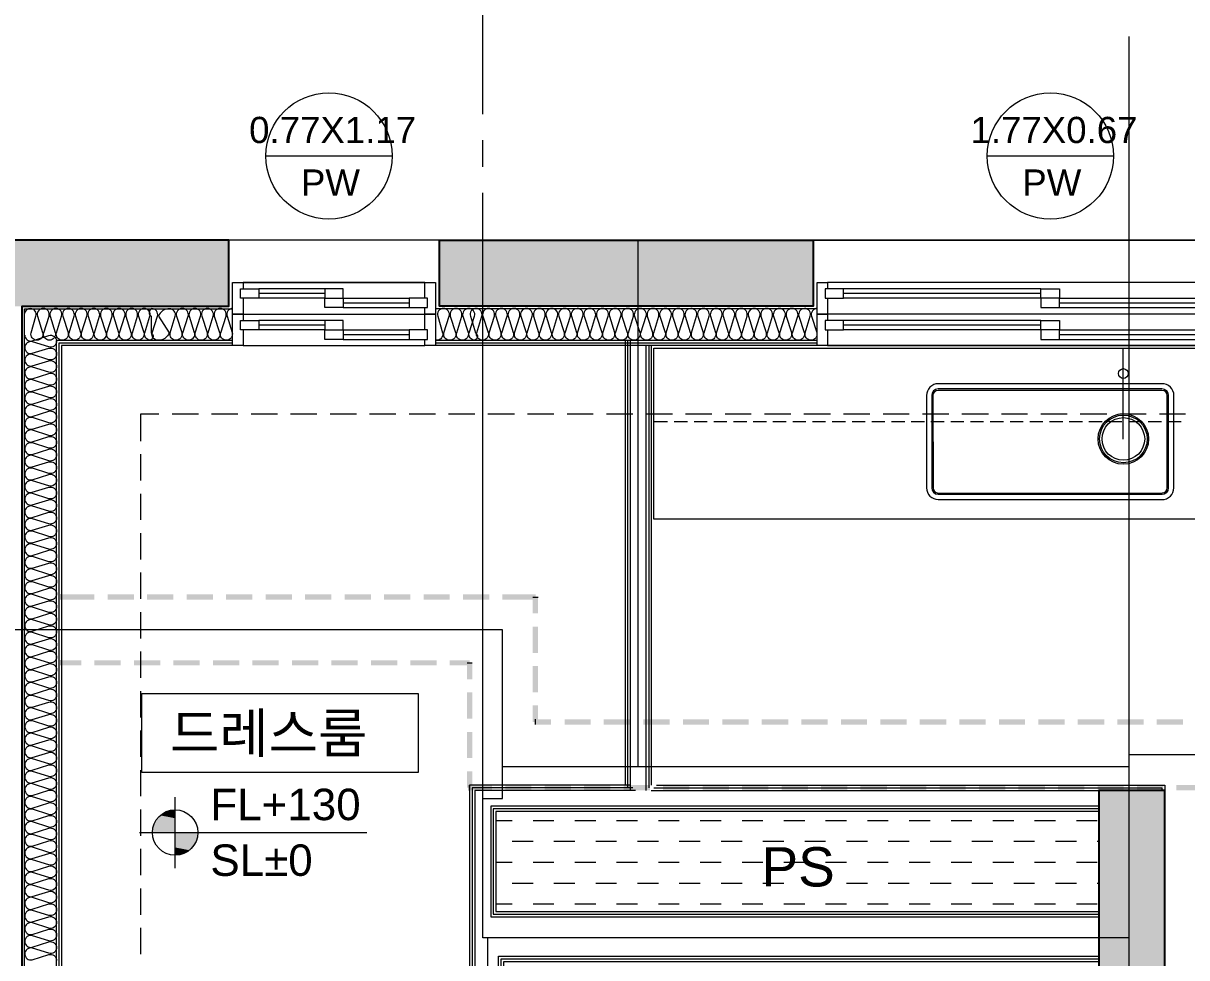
# Model space of a CAD drawing. Header units: millimetres. Extents: x 906 to 41302, y 848 to 28850.
# Drawn here: x 11569 to 15988, y 15686 to 19236 of the extents above; entities that cross this region are included whole.
import ezdxf

# ---------------------------------------------------------------- set-up
doc = ezdxf.new("R2010")
doc.units = ezdxf.units.MM
for name, color, linetype in [('PDF_A-ANNO-PONT', 7, 'Continuous'), ('PDF_A-FLOR-GRID', 7, 'Continuous'), ('PDF_A-FLOR-ROOM-IDEN', 7, 'Continuous'), ('PDF_A-ST-AXIS-CEN', 7, 'Continuous'), ('PDF_A-WIN-IDEN', 7, 'Continuous'), ('PDF_X-단위세대$및$주동평면도$A-FIN-INSL', 7, 'Continuous'), ('PDF_X-단위세대$및$주동평면도$A-FIN-INSL-HID', 7, 'Continuous'), ('PDF_X-단위세대$및$주동평면도$A-FLOR-FLIN-TYP', 7, 'Continuous'), ('PDF_X-단위세대$및$주동평면도$A-FLOR-FURN-FIX', 7, 'Continuous'), ('PDF_X-단위세대$및$주동평면도$A-ST-AXIS-CEN', 7, 'Continuous'), ('PDF_X-단위세대$및$주동평면도$A-ST-AXIS-CEN-SUB', 7, 'Continuous'), ('PDF_X-단위세대$및$주동평면도$A-ST-CONC', 7, 'Continuous'), ('PDF_X-단위세대$및$주동평면도$A-WALL-DRY', 7, 'Continuous'), ('PDF_X-단위세대$및$주동평면도$A-WIN', 7, 'Continuous'), ('PDF_문자', 7, 'Continuous')]:
    doc.layers.add(name, color=color, linetype=linetype)
doc.layers.add('PDF_X-단위세대$및$주동평면도$A-FIN-INSL-HAT', color=7, linetype='Continuous', true_color=0x666666)
doc.layers.add('PDF_X-단위세대$및$주동평면도$S-ST-CONC-PAT1', color=7, linetype='Continuous', true_color=0xb7b7b7)
doc.styles.add('PDF Arial', font='arial.ttf')

msp = doc.modelspace()

# ---------------------------------------------------------------- linework, layer by layer
at = {"layer": 'PDF_A-ANNO-PONT', "lineweight": 13}
for points in [[(12145.4, 16295.2), (12145.4, 16026.4)], [(12874.6, 16160.8), (12011, 16160.8)]]:
    msp.add_lwpolyline(points, dxfattribs=at)
msp.add_circle((12146, 16161.3), 86.3, dxfattribs=at)
at = {"layer": 'PDF_A-ANNO-PONT', "transparency": 33554559}
for points in [[(12090.4, 16226.4), (12145.4, 16215.8), (12078.8, 16215.8)], [(12102, 16234.8), (12145.4, 16226.4), (12090.4, 16226.4)], [(12145.4, 16226.4), (12090.4, 16226.4), (12145.4, 16215.8)], [(12115.8, 16241.2), (12145.4, 16234.8), (12102, 16234.8)], [(12145.4, 16234.8), (12102, 16234.8), (12145.4, 16226.4)], [(12130.6, 16245.4), (12145.4, 16241.2), (12115.8, 16241.2)], [(12145.4, 16241.2), (12115.8, 16241.2), (12145.4, 16234.8)], [(12145.4, 16246.5), (12145.4, 16245.4), (12130.6, 16245.4)], [(12145.4, 16245.4), (12130.6, 16245.4), (12145.4, 16241.2)], [(12060.8, 16175.6), (12145.4, 16160.8), (12058.7, 16160.8)], [(12063.9, 16190.4), (12145.4, 16175.6), (12060.8, 16175.6)], [(12145.4, 16175.6), (12060.8, 16175.6), (12145.4, 16160.8)], [(12070.3, 16204.2), (12145.4, 16190.4), (12063.9, 16190.4)], [(12145.4, 16190.4), (12063.9, 16190.4), (12145.4, 16175.6)], [(12078.8, 16215.8), (12145.4, 16204.2), (12070.3, 16204.2)], [(12145.4, 16204.2), (12070.3, 16204.2), (12145.4, 16190.4)], [(12145.4, 16215.8), (12078.8, 16215.8), (12145.4, 16204.2)], [(12232.2, 16160.8), (12145.4, 16160.8), (12230.1, 16145.9)], [(12145.4, 16160.8), (12230.1, 16145.9), (12145.4, 16145.9)], [(12230.1, 16145.9), (12145.4, 16145.9), (12226.9, 16131.1)], [(12145.4, 16145.9), (12226.9, 16131.1), (12145.4, 16131.1)], [(12226.9, 16131.1), (12145.4, 16131.1), (12220.6, 16117.4)], [(12145.4, 16131.1), (12220.6, 16117.4), (12145.4, 16117.4)], [(12220.6, 16117.4), (12145.4, 16117.4), (12212.1, 16104.7)], [(12145.4, 16117.4), (12212.1, 16104.7), (12145.4, 16104.7)], [(12212.1, 16104.7), (12145.4, 16104.7), (12200.5, 16094.1)], [(12145.4, 16104.7), (12200.5, 16094.1), (12145.4, 16094.1)], [(12200.5, 16094.1), (12145.4, 16094.1), (12188.8, 16085.6)], [(12145.4, 16094.1), (12188.8, 16085.6), (12145.4, 16085.6)], [(12188.8, 16085.6), (12145.4, 16085.6), (12175.1, 16079.3)], [(12145.4, 16085.6), (12175.1, 16079.3), (12145.4, 16079.3)], [(12145.4, 16079.3), (12145.4, 16075), (12160.3, 16075)], [(12145.4, 16079.3), (12175.1, 16079.3), (12160.3, 16075)], [(12145.4, 16075), (12160.3, 16075), (12145.4, 16074)]]:
    msp.add_solid(points, dxfattribs=at)
at = {"layer": 'PDF_A-FLOR-GRID', "lineweight": 5}
for points in [[(13364.6, 16207.3), (13426, 16207.3)], [(13505.4, 16207.3), (13584.8, 16207.3)], [(13664.2, 16207.3), (13743.5, 16207.3)], [(13822.9, 16207.3), (13902.3, 16207.3)], [(13981.7, 16207.3), (14061, 16207.3)], [(14140.4, 16207.3), (14219.8, 16207.3)], [(14299.2, 16207.3), (14378.5, 16207.3)], [(14457.9, 16207.3), (14537.3, 16207.3)], [(14616.7, 16207.3), (14696, 16207.3)], [(14775.4, 16207.3), (14854.8, 16207.3)], [(14934.2, 16207.3), (15013.5, 16207.3)], [(15092.9, 16207.3), (15172.3, 16207.3)], [(15251.7, 16207.3), (15331, 16207.3)], [(15410.4, 16207.3), (15489.8, 16207.3)], [(15569.2, 16207.3), (15648.5, 16207.3)], [(13426, 16128), (13505.4, 16128)], [(13584.8, 16128), (13664.2, 16128)], [(13743.5, 16128), (13822.9, 16128)], [(13902.3, 16128), (13981.7, 16128)], [(14061, 16128), (14140.4, 16128)], [(14219.8, 16128), (14299.2, 16128)], [(14378.5, 16128), (14457.9, 16128)], [(14537.3, 16128), (14616.7, 16128)], [(14696, 16128), (14775.4, 16128)], [(14854.8, 16128), (14934.2, 16128)], [(15013.5, 16128), (15092.9, 16128)], [(15172.3, 16128), (15251.7, 16128)], [(15331, 16128), (15410.4, 16128)], [(15489.8, 16128), (15569.2, 16128)], [(15648.5, 16128), (15654.9, 16128)], [(13364.6, 16048.6), (13426, 16048.6)], [(13505.4, 16048.6), (13584.8, 16048.6)], [(13664.2, 16048.6), (13743.5, 16048.6)], [(13822.9, 16048.6), (13902.3, 16048.6)], [(13981.7, 16048.6), (14061, 16048.6)], [(14140.4, 16048.6), (14219.8, 16048.6)], [(14299.2, 16048.6), (14378.5, 16048.6)], [(14457.9, 16048.6), (14537.3, 16048.6)], [(14616.7, 16048.6), (14696, 16048.6)], [(14775.4, 16048.6), (14854.8, 16048.6)], [(14934.2, 16048.6), (15013.5, 16048.6)], [(15092.9, 16048.6), (15172.3, 16048.6)], [(15251.7, 16048.6), (15331, 16048.6)], [(15410.4, 16048.6), (15489.8, 16048.6)], [(15569.2, 16048.6), (15648.5, 16048.6)], [(13426, 15969.2), (13505.4, 15969.2)], [(13584.8, 15969.2), (13664.2, 15969.2)], [(13743.5, 15969.2), (13822.9, 15969.2)], [(13902.3, 15969.2), (13981.7, 15969.2)], [(14061, 15969.2), (14140.4, 15969.2)], [(14219.8, 15969.2), (14299.2, 15969.2)], [(14378.5, 15969.2), (14457.9, 15969.2)], [(14537.3, 15969.2), (14616.7, 15969.2)], [(14696, 15969.2), (14775.4, 15969.2)], [(14854.8, 15969.2), (14934.2, 15969.2)], [(15013.5, 15969.2), (15092.9, 15969.2)], [(15172.3, 15969.2), (15251.7, 15969.2)], [(15331, 15969.2), (15410.4, 15969.2)], [(15489.8, 15969.2), (15569.2, 15969.2)], [(15648.5, 15969.2), (15654.9, 15969.2)], [(13364.6, 15889.8), (13426, 15889.8)], [(13505.4, 15889.8), (13584.8, 15889.8)], [(13664.2, 15889.8), (13743.5, 15889.8)], [(13822.9, 15889.8), (13902.3, 15889.8)], [(13981.7, 15889.8), (14061, 15889.8)], [(14140.4, 15889.8), (14219.8, 15889.8)], [(14299.2, 15889.8), (14378.5, 15889.8)], [(14457.9, 15889.8), (14537.3, 15889.8)], [(14616.7, 15889.8), (14696, 15889.8)], [(14775.4, 15889.8), (14854.8, 15889.8)], [(14934.2, 15889.8), (15013.5, 15889.8)], [(15092.9, 15889.8), (15172.3, 15889.8)], [(15251.7, 15889.8), (15331, 15889.8)], [(15410.4, 15889.8), (15489.8, 15889.8)], [(15569.2, 15889.8), (15648.5, 15889.8)]]:
    msp.add_lwpolyline(points, dxfattribs=at)
at = {"layer": 'PDF_A-FLOR-ROOM-IDEN', "lineweight": 13}
msp.add_lwpolyline([(12019.5, 16389.4), (12019.5, 16689.9), (13069.4, 16689.9), (13069.4, 16389.4)], close=True, dxfattribs=at)
at = {"layer": 'PDF_A-ST-AXIS-CEN', "lineweight": 5}
for points in [[(13314.9, 18891.3), (13314.9, 21891.6)], [(15769.2, 16951.3), (15769.2, 19186.5)], [(13314.9, 18691.2), (13314.9, 18791.8)], [(13314.9, 15761.8), (13314.9, 18591.8)]]:
    msp.add_lwpolyline(points, dxfattribs=at)
at = {"layer": 'PDF_A-WIN-IDEN', "lineweight": 13}
for points in [[(12969.9, 18731.5), (12489.4, 18731.5)], [(15709.9, 18731.5), (15229.4, 18731.5)]]:
    msp.add_lwpolyline(points, dxfattribs=at)
for centre in [(12730.2, 18732), (15470.2, 18732)]:
    msp.add_circle(centre, 239.7, dxfattribs=at)
at = {"layer": 'PDF_X-단위세대$및$주동평면도$A-FIN-INSL', "lineweight": 5}
for points in [[(12839.7, 9707), (11573.9, 9707), (11573.9, 18151.5), (12364.5, 18151.5)], [(14584.9, 18151.5), (13135, 18151.5)], [(12364.5, 18030.8), (11694.6, 18030.8), (11694.6, 9826.6), (12839.7, 9826.6)], [(14584.9, 18030.8), (13135, 18030.8)]]:
    msp.add_lwpolyline(points, dxfattribs=at)
at = {"layer": 'PDF_X-단위세대$및$주동평면도$A-FIN-INSL-HAT', "lineweight": 9}
for points in [[(12365, 18152.5, 0.501614), (12343.3, 18122.9), (12362.5, 18061.1, -0.501614), (12340.7, 18031.9, -0.501614), (12319, 18060.5), (12339.2, 18123.3, 0.501614), (12317.4, 18152.5, 0.501614), (12294.7, 18122.9), (12314.9, 18061.1, -0.501614), (12293.1, 18031.9, -0.501614), (12271.4, 18060.5), (12290.5, 18123.3, 0.501614), (12268.7, 18152.5, 0.501614), (12247, 18122.9), (12267.3, 18061.1, -0.501614), (12245.5, 18031.9, -0.501614), (12222.7, 18060.5), (12242.9, 18123.3, 0.501614), (12221.1, 18152.5, 0.501614), (12199.4, 18122.9), (12218.6, 18061.1, -0.501614), (12196.8, 18031.9, -0.501614), (12175.1, 18060.5), (12195.3, 18123.3, 0.501614), (12173.5, 18152.5, 0.501614), (12150.7, 18122.9), (12171, 18061.1, -0.501614), (12149.1, 18031.9, -0.501614), (12127.4, 18060.5), (12146.6, 18123.3, 0.501614), (12124.8, 18151.4, 0.356092), (12083, 18122.9), (12122.7, 18060.6, -0.356092), (12081.4, 18031.9, -0.501614), (12058.7, 18060.5), (12078.9, 18123.3, 0.501614), (12056.9, 18152.3, 0.62513), (12055.5, 18122.9), (12054.4, 18060.6, -0.62513), (12052.8, 18031.9, -0.501614), (12031.1, 18060.5), (12050.3, 18123.3, 0.501614), (12028.5, 18152.5, 0.501614), (12006.8, 18122.9), (12027, 18061.1, -0.501614), (12005.2, 18031.9, -0.501614), (11983.5, 18060.5), (12002.7, 18123.3, 0.501614), (11980.9, 18152.5, 0.501614), (11959.2, 18122.9), (11978.3, 18061.1, -0.501614), (11956.5, 18031.9, -0.501614), (11934.8, 18060.5), (11955.1, 18123.3, 0.501614), (11933.2, 18152.5, 0.501614), (11911.5, 18122.9), (11930.7, 18061.1, -0.501614), (11908.9, 18031.9, -0.501614), (11887.2, 18060.5), (11906.4, 18123.3, 0.501614), (11884.6, 18152.5, 0.501614), (11862.9, 18122.9), (11883.1, 18061.1, -0.501614), (11861.3, 18031.9, -0.501614), (11839.6, 18060.5), (11858.7, 18123.3, 0.501614), (11836.9, 18152.5, 0.501614), (11815.2, 18122.9), (11834.4, 18061.1, -0.501614), (11812.6, 18031.9, -0.501614), (11790.9, 18060.5), (11811.1, 18123.3, 0.501614), (11789.3, 18152.5, 0.501614), (11767.6, 18122.9), (11786.8, 18061.1, -0.501614), (11765, 18031.9, -0.501614), (11743.3, 18060.5), (11762.4, 18123.3, 0.501614), (11740.6, 18152.5, 0.501614), (11718.9, 18122.9), (11739.2, 18061.1, -0.501614), (11717.3, 18031.9, -0.501614), (11695.6, 18060.5), (11714.8, 18123.3, 0.501614), (11693, 18152.5, 0.501614), (11671.3, 18122.9), (11690.5, 18061.1, -0.501614), (11668.7, 18031.9, -0.501614), (11647, 18060.5), (11667.2, 18123.3, 0.501614), (11645.4, 18152.5, 0.501614), (11622.6, 18122.9), (11642.8, 18061.1, -0.501614), (11621, 18031.9, -0.501614), (11599.3, 18060.5), (11617.3, 18122.9, 0.501614), (11596.7, 18152.5, 0.370328), (11574.2, 18133.2)], [(14585.4, 18152.5, 0.501614), (14562.7, 18122.9), (14582.9, 18061.1, -0.501614), (14561.1, 18031.9, -0.501614), (14539.4, 18060.5), (14558.6, 18123.3, 0.501614), (14536.7, 18152.5, 0.501614), (14515.1, 18122.9), (14535.3, 18061.1, -0.501614), (14513.5, 18031.9, -0.501614), (14490.7, 18060.5), (14510.9, 18123.3, 0.501614), (14489.1, 18152.5, 0.501614), (14467.4, 18122.9), (14486.6, 18061.1, -0.501614), (14464.8, 18031.9, -0.501614), (14443.1, 18060.5), (14463.3, 18123.3, 0.501614), (14441.5, 18152.5, 0.501614), (14418.7, 18122.9), (14439, 18061.1, -0.501614), (14417.2, 18031.9, -0.501614), (14395.5, 18060.5), (14414.6, 18123.3, 0.501614), (14392.8, 18152.5, 0.501614), (14371.1, 18122.9), (14390.3, 18061.1, -0.501614), (14368.5, 18031.9, -0.501614), (14346.8, 18060.5), (14367, 18123.3, 0.501614), (14345.2, 18152.5, 0.501614), (14323.5, 18122.9), (14342.7, 18061.1, -0.501614), (14320.8, 18031.9, -0.501614), (14299.2, 18060.5), (14318.3, 18123.3, 0.501614), (14296.5, 18152.5, 0.501614), (14274.8, 18122.9), (14295, 18061.1, -0.501614), (14273.2, 18031.9, -0.501614), (14251.5, 18060.5), (14270.7, 18123.3, 0.501614), (14248.9, 18152.5, 0.501614), (14227.2, 18122.9), (14246.3, 18061.1, -0.501614), (14224.5, 18031.9, -0.501614), (14202.8, 18060.5), (14223.1, 18123.3, 0.501614), (14201.3, 18152.5, 0.501614), (14179.6, 18122.9), (14198.7, 18061.1, -0.501614), (14176.9, 18031.9, -0.501614), (14155.2, 18060.5), (14174.4, 18123.3, 0.501614), (14152.6, 18152.5, 0.501614), (14130.9, 18122.9), (14151.1, 18061.1, -0.501614), (14129.3, 18031.9, -0.501614), (14107.6, 18060.5), (14126.8, 18123.3, 0.501614), (14104.9, 18152.5, 0.501614), (14083.3, 18122.9), (14102.4, 18061.1, -0.501614), (14080.6, 18031.9, -0.501614), (14058.9, 18060.5), (14079.1, 18123.3, 0.501614), (14057.3, 18152.5, 0.501614), (14035.6, 18122.9), (14054.8, 18061.1, -0.501614), (14033, 18031.9, -0.501614), (14011.3, 18060.5), (14030.4, 18123.3, 0.501614), (14008.6, 18152.5, 0.501614), (13986.9, 18122.9), (14007.2, 18061.1, -0.501614), (13985.4, 18031.9, -0.501614), (13963.7, 18060.5), (13982.8, 18123.3, 0.501614), (13961, 18152.5, 0.501614), (13939.3, 18122.9), (13958.5, 18061.1, -0.501614), (13936.7, 18031.9, -0.501614), (13915, 18060.5), (13935.2, 18123.3, 0.501614), (13913.4, 18152.5, 0.501614), (13890.6, 18122.9), (13910.9, 18061.1, -0.501614), (13889, 18031.9, -0.501614), (13867.4, 18060.5), (13886.5, 18123.3, 0.501614), (13864.7, 18152.5, 0.501614), (13843, 18122.9), (13863.2, 18061.1, -0.501614), (13841.4, 18031.9, -0.501614), (13818.7, 18060.5), (13838.9, 18123.3, 0.501614), (13817.1, 18152.5, 0.501614), (13795.4, 18122.9), (13814.5, 18061.1, -0.501614), (13792.7, 18031.9, -0.501614), (13771, 18060.5), (13791.3, 18123.3, 0.501614), (13769.5, 18152.5, 0.501614), (13746.7, 18122.9), (13766.9, 18061.1, -0.501614), (13745.1, 18031.9, -0.501614), (13723.4, 18060.5), (13742.6, 18123.3, 0.501614), (13720.8, 18152.5, 0.501614), (13699.1, 18122.9), (13719.3, 18061.1, -0.501614), (13697.5, 18031.9, -0.501614), (13674.7, 18060.5), (13695, 18123.3, 0.501614), (13673.1, 18152.5, 0.501614), (13651.5, 18122.9), (13670.6, 18061.1, -0.501614), (13648.8, 18031.9, -0.501614), (13627.1, 18060.5), (13647.3, 18123.3, 0.501614), (13625.5, 18152.5, 0.501614), (13602.8, 18122.9), (13623, 18061.1, -0.501614), (13601.2, 18031.9, -0.501614), (13579.5, 18060.5), (13598.6, 18123.3, 0.501614), (13576.8, 18152.5, 0.501614), (13555.1, 18122.9), (13574.3, 18061.1, -0.501614), (13552.5, 18031.9, -0.501614), (13530.8, 18060.5), (13551, 18123.3, 0.501614), (13529.2, 18152.5, 0.501614), (13507.5, 18122.9), (13526.7, 18061.1, -0.501614), (13504.9, 18031.9, -0.501614), (13483.2, 18060.5), (13502.3, 18123.3, 0.501614), (13480.5, 18152.5, 0.501614), (13458.8, 18122.9), (13479.1, 18061.1, -0.501614), (13457.2, 18031.9, -0.501614), (13435.6, 18060.5), (13454.7, 18123.3, 0.501614), (13432.9, 18152.5, 0.501614), (13411.2, 18122.9), (13430.4, 18061.1, -0.501614), (13408.6, 18031.9, -0.501614), (13386.9, 18060.5), (13407.1, 18123.3, 0.501614), (13385.3, 18152.5, 0.501614), (13363.6, 18122.9), (13382.7, 18061.1, -0.501614), (13360.9, 18031.9, -0.501614), (13339.2, 18060.5), (13358.4, 18123.3, 0.501614), (13336.6, 18152.5, 0.501614), (13314.9, 18122.9), (13335.1, 18061.1, -0.501614), (13313.3, 18031.9, -0.501614), (13291.6, 18060.5), (13310.8, 18123.3, 0.501614), (13289, 18152.5, 0.501614), (13267.3, 18122.9), (13286.3, 18060.6, -0.62513), (13284.7, 18031.9, -0.501614), (13263, 18060.5), (13283.3, 18123.3, 0.501614), (13261.5, 18152.5, 0.501614), (13238.7, 18122.9), (13258.9, 18061.1, -0.501614), (13237.1, 18031.9, -0.501614), (13215.4, 18060.5), (13234.6, 18123.3, 0.501614), (13212.8, 18152.5, 0.501614), (13191.1, 18122.9), (13211.3, 18061.1, -0.501614), (13189.5, 18031.9, -0.501614), (13166.7, 18060.5), (13187, 18123.3, 0.501614), (13165.1, 18152.5, 0.501614), (13143.4, 18122.9), (13161.4, 18060.5, -0.501614), (13140.8, 18031.9, -0.068483), (13134.7, 18032.7)], [(11575, 18051.5, 0.501616), (11603.6, 18029.8), (11666.4, 18050, -0.501616), (11695.6, 18028.2, -0.501616), (11666, 18006.5), (11604.2, 18025.7, 0.501616), (11575, 18003.8, 0.501616), (11603.6, 17982.2), (11666.4, 18001.3, -0.501616), (11695.6, 17979.5, -0.501616), (11666, 17957.8), (11604.2, 17978, 0.501616), (11575, 17956.2, 0.501616), (11603.6, 17934.5), (11666.4, 17953.7, -0.501616), (11695.6, 17931.9, -0.501616), (11666, 17910.2), (11604.2, 17929.4, 0.501616), (11575, 17907.5, 0.501616), (11603.6, 17885.8), (11666.4, 17906.1, -0.501616), (11695.6, 17884.3, -0.501616), (11666, 17861.5), (11604.2, 17881.7, 0.501616), (11575, 17859.9, 0.501616), (11603.6, 17838.2), (11666.4, 17857.4, -0.501616), (11695.6, 17835.6, -0.501616), (11666, 17813.9), (11604.2, 17834.1, 0.501616), (11575, 17812.3, 0.501616), (11603.6, 17789.5), (11666.4, 17809.8, -0.501616), (11695.6, 17788, -0.501616), (11666, 17766.3), (11604.2, 17785.4, 0.501616), (11575, 17763.6, 0.501616), (11603.6, 17741.9), (11666.4, 17762.1, -0.501616), (11695.6, 17740.3, -0.501616), (11666, 17717.6), (11604.2, 17737.8, 0.501616), (11575, 17716, 0.501616), (11603.6, 17694.3), (11666.4, 17713.4, -0.501616), (11695.6, 17691.6, -0.501616), (11666, 17669.9), (11604.2, 17690.2, 0.501616), (11575, 17668.4, 0.501616), (11603.6, 17645.6), (11666.4, 17665.8, -0.501616), (11695.6, 17644, -0.501616), (11666, 17622.3), (11604.2, 17641.5, 0.501616), (11575, 17619.7, 0.501616), (11603.6, 17598), (11666.4, 17618.2, -0.501616), (11695.6, 17596.4, -0.501616), (11666, 17573.6), (11604.2, 17593.9, 0.501616), (11575, 17572, 0.501616), (11603.6, 17550.4), (11666.4, 17569.5, -0.501616), (11695.6, 17547.7, -0.501616), (11666, 17526), (11604.2, 17545.2, 0.501616), (11575, 17523.4, 0.501616), (11603.6, 17501.7), (11666.4, 17521.9, -0.501616), (11695.6, 17500.1, -0.501616), (11666, 17478.4), (11604.2, 17497.6, 0.501616), (11575, 17475.7, 0.501616), (11603.6, 17454), (11666.4, 17473.2, -0.501616), (11695.6, 17451.4, -0.501616), (11666, 17429.7), (11604.2, 17449.9, 0.501616), (11575, 17428.1, 0.501616), (11603.6, 17406.4), (11666.4, 17425.6, -0.501616), (11695.6, 17403.8, -0.501616), (11666, 17382.1), (11604.2, 17401.2, 0.501616), (11575, 17379.4, 0.501616), (11603.6, 17357.7), (11666.4, 17378, -0.501616), (11695.6, 17356.1, -0.50164), (11666, 17334.5), (11604.2, 17353.6, 0.501616), (11575, 17331.8, 0.50163), (11603.6, 17310.1), (11666.4, 17329.3, -0.50163), (11695.6, 17307.5, -0.50163), (11666, 17285.8), (11604.2, 17306, 0.50163), (11575, 17284.2, 0.50163), (11603.6, 17262.5), (11666.4, 17281.7, -0.50163), (11695.6, 17259.8, -0.50163), (11666, 17238.1), (11604.2, 17257.3, 0.50163), (11575, 17235.5, 0.50163), (11603.6, 17213.8), (11666.4, 17234, -0.50163), (11695.6, 17212.2, -0.50163), (11666, 17190.5), (11604.2, 17209.7, 0.50163), (11575, 17187.9, 0.50163), (11603.6, 17166.2), (11666.4, 17185.3, -0.50163), (11695.6, 17163.5, -0.50163), (11666, 17141.8), (11604.2, 17162.1, 0.50163), (11575, 17140.2, 0.50163), (11603.6, 17118.6), (11666.4, 17137.7, -0.50163), (11695.6, 17115.9, -0.50163), (11666, 17094.2), (11604.2, 17113.4, 0.50163), (11575, 17091.6, 0.50163), (11603.6, 17069.9), (11666.4, 17090.1, -0.50163), (11695.6, 17068.3, -0.50163), (11666, 17045.5), (11604.2, 17065.8, 0.50163), (11575, 17043.9, 0.50163), (11603.6, 17022.2), (11666.4, 17041.4, -0.50163), (11695.6, 17019.6, -0.50163), (11666, 16997.9), (11604.2, 17018.1, 0.50163), (11575, 16996.3, 0.50163), (11603.6, 16973.6), (11666.4, 16993.8, -0.50163), (11695.6, 16972, -0.50163), (11666, 16950.3), (11604.2, 16969.4, 0.50163), (11575, 16947.6, 0.50163), (11603.6, 16925.9), (11666.4, 16946.2, -0.50163), (11695.6, 16924.3, -0.50163), (11666, 16901.6), (11604.2, 16921.8, 0.50163), (11575, 16900, 0.50163), (11603.6, 16878.3), (11666.4, 16897.5, -0.50163), (11695.6, 16875.7, -0.50163), (11666, 16854), (11604.2, 16874.2, 0.50163), (11575, 16852.4, 0.50163), (11603.6, 16829.6), (11666.4, 16849.9, -0.50163), (11695.6, 16828, -0.50163), (11666, 16806.3), (11604.2, 16825.5, 0.50163), (11575, 16803.7, 0.50163), (11603.6, 16782), (11666.4, 16802.2, -0.50163), (11695.6, 16780.4, -0.50163), (11666, 16757.7), (11604.2, 16777.9, 0.50163), (11575, 16756.1, 0.50163), (11603.6, 16734.4), (11666.4, 16753.5, -0.50163), (11695.6, 16731.7, -0.50163), (11666, 16710), (11604.2, 16730.3, 0.50163), (11575, 16708.4, 0.50163), (11603.6, 16685.7), (11666.4, 16705.9, -0.50163), (11695.6, 16684.1, -0.50163), (11666, 16662.4), (11604.2, 16681.6, 0.50163), (11575, 16659.8, 0.50163), (11603.6, 16638.1), (11666.4, 16657.2, -0.50163), (11695.6, 16635.4, -0.50163), (11666, 16613.7), (11604.2, 16634, 0.50163), (11575, 16612.1, 0.50163), (11603.6, 16590.4), (11666.4, 16609.6, -0.50163), (11695.6, 16587.8, -0.50163), (11666, 16566.1), (11604.2, 16585.3, 0.50163), (11575, 16563.5, 0.50163), (11603.6, 16541.8), (11666.4, 16562, -0.50163), (11695.6, 16540.2, -0.50163), (11666, 16518.5), (11604.2, 16537.6, 0.50163), (11575, 16515.8, 0.50163), (11603.6, 16494.1), (11666.4, 16513.3, -0.50163), (11695.6, 16491.5, -0.50163), (11666, 16469.8), (11604.2, 16490, 0.50163), (11575, 16468.2, 0.50163), (11603.6, 16446.5), (11666.4, 16465.7, -0.50163), (11695.6, 16443.9, -0.50163), (11666, 16422.2), (11604.2, 16441.3, 0.50163), (11575, 16419.5, 0.50163), (11603.6, 16397.8), (11666.4, 16418, -0.50163), (11695.6, 16396.2, -0.50163), (11666, 16374.5), (11604.2, 16393.7, 0.50163), (11575, 16371.9, 0.50163), (11603.6, 16350.2), (11666.4, 16369.4, -0.50163), (11695.6, 16347.6, -0.50163), (11666, 16325.9), (11604.2, 16346.1, 0.50163), (11575, 16324.3, 0.50163), (11603.6, 16302.6), (11666.4, 16321.7, -0.50163), (11695.6, 16299.9, -0.50163), (11666, 16278.2), (11604.2, 16297.4, 0.50163), (11575, 16275.6, 0.50163), (11603.6, 16253.9), (11666.4, 16274.1, -0.50163), (11695.6, 16252.3, -0.50163), (11666, 16229.6), (11604.2, 16249.8, 0.50163), (11575, 16228, 0.50163), (11603.6, 16206.3), (11666.4, 16225.4, -0.50163), (11695.6, 16203.6, -0.50163), (11666, 16181.9), (11604.2, 16202.1, 0.50163), (11575, 16180.3, 0.50163), (11603.6, 16157.6), (11666.4, 16177.8, -0.50163), (11695.6, 16156, -0.50163), (11666, 16134.3), (11604.2, 16153.5, 0.50163), (11575, 16131.7, 0.50163), (11603.6, 16110), (11666.4, 16130.2, -0.50163), (11695.6, 16108.4, -0.50163), (11666, 16085.6), (11604.2, 16105.8, 0.50163), (11575, 16084, 0.50163), (11603.6, 16062.3), (11666.4, 16081.5, -0.50163), (11695.6, 16059.7, -0.50163), (11666, 16038), (11604.2, 16058.2, 0.50163), (11575, 16036.4, 0.50163), (11603.6, 16013.7), (11666.4, 16033.9, -0.50163), (11695.6, 16012.1, -0.50163), (11666, 15990.4), (11604.2, 16009.5, 0.50163), (11575, 15987.7, 0.50163), (11603.6, 15966), (11666.4, 15986.2, -0.50163), (11695.6, 15964.4, -0.50163), (11666, 15941.7), (11604.2, 15961.9, 0.50163), (11575, 15940.1, 0.50163), (11603.6, 15918.4), (11666.4, 15937.6, -0.50163), (11695.6, 15915.8, -0.50163), (11666, 15894.1), (11604.2, 15914.3, 0.50163), (11575, 15892.5, 0.50163), (11603.6, 15869.7), (11666.4, 15889.9, -0.50163), (11695.6, 15868.1, -0.50163), (11666, 15846.4), (11604.2, 15865.6, 0.50163), (11575, 15843.8, 0.50163), (11603.6, 15822.1), (11666.4, 15841.3, -0.50163), (11695.6, 15819.4, -0.50163), (11666, 15797.8), (11604.2, 15818, 0.50163), (11575, 15796.2, 0.50163), (11603.6, 15774.5), (11666.4, 15793.6, -0.50163), (11695.6, 15771.8, -0.50163), (11666, 15750.1), (11604.2, 15769.3, 0.50163), (11575, 15747.5, 0.50163), (11603.6, 15725.8), (11666.4, 15746, -0.50163), (11695.6, 15724.2, -0.50163), (11666, 15702.5), (11604.2, 15721.7, 0.50163), (11575, 15699.9, 0.50163), (11603.6, 15678.2), (11666.4, 15697.3, -0.50163), (11695.6, 15675.5, -0.50163)]]:
    msp.add_lwpolyline(points, format="xyb", dxfattribs=at)
for points in [[(12364.5, 18151.5), (12364.5, 18151.5)], [(14584.9, 18151.5), (14584.9, 18151.5)], [(11573.9, 18050.9), (11573.9, 18050.9)]]:
    msp.add_lwpolyline(points, dxfattribs=at)
at = {"layer": 'PDF_X-단위세대$및$주동평면도$A-FIN-INSL-HID', "lineweight": 5}
for points in [[(12084.1, 17751.4), (12014.2, 17751.4), (12014.2, 17648.8)], [(12234.3, 17751.4), (12134.9, 17751.4)], [(12384.6, 17751.4), (12284.1, 17751.4)], [(12534.9, 17751.4), (12434.4, 17751.4)], [(12684.1, 17751.4), (12584.6, 17751.4)], [(12834.4, 17751.4), (12734.9, 17751.4)], [(12984.7, 17751.4), (12884.2, 17751.4)], [(13135, 17751.4), (13034.4, 17751.4)], [(13284.2, 17751.4), (13184.7, 17751.4)], [(13434.5, 17751.4), (13334, 17751.4)], [(13584.8, 17751.4), (13484.2, 17751.4)], [(13734, 17751.4), (13634.5, 17751.4)], [(13884.3, 17751.4), (13784.8, 17751.4)], [(14034.6, 17751.4), (13934, 17751.4)], [(14184.9, 17751.4), (14084.3, 17751.4)], [(14334.1, 17751.4), (14234.6, 17751.4)], [(14484.4, 17751.4), (14384.9, 17751.4)], [(14634.6, 17751.4), (14534.1, 17751.4)], [(14784.9, 17751.4), (14684.4, 17751.4)], [(14934.2, 17751.4), (14834.7, 17751.4)], [(15084.4, 17751.4), (14985, 17751.4)], [(15234.7, 17751.4), (15134.2, 17751.4)], [(15383.9, 17751.4), (15284.5, 17751.4)], [(15534.2, 17751.4), (15434.7, 17751.4)], [(15684.5, 17751.4), (15584, 17751.4)], [(15834.8, 17751.4), (15734.3, 17751.4)], [(15984, 17751.4), (15884.5, 17751.4)], [(12014.2, 17599), (12014.2, 17498.5)], [(12014.2, 17448.8), (12014.2, 17349.3)], [(12014.2, 17298.5), (12014.2, 17199)], [(12014.2, 17149.2), (12014.2, 17048.7)], [(12014.2, 16999), (12014.2, 16898.4)], [(12014.2, 16848.7), (12014.2, 16749.2)], [(12014.2, 16698.4), (12014.2, 16598.9)], [(12014.2, 16549.2), (12014.2, 16448.6)], [(12014.2, 16398.9), (12014.2, 16299.4)], [(12014.2, 16248.6), (12014.2, 16149.1)], [(12014.2, 16099.4), (12014.2, 15998.8)], [(12014.2, 15949.1), (12014.2, 15848.6)], [(12014.2, 15798.8), (12014.2, 15699.3)]]:
    msp.add_lwpolyline(points, dxfattribs=at)
at = {"layer": 'PDF_X-단위세대$및$주동평면도$A-FLOR-FLIN-TYP', "lineweight": 5}
for points in [[(13149.8, 18411.8), (12349.7, 18411.8)], [(14569, 18411.8), (16369.3, 18411.8)]]:
    msp.add_lwpolyline(points, dxfattribs=at)
at = {"layer": 'PDF_X-단위세대$및$주동평면도$A-FLOR-FURN-FIX', "lineweight": 9}
msp.add_lwpolyline([(17684.8, 17351.4), (13964.7, 17351.4), (13964.7, 18001.2), (17684.8, 18001.2)], close=True, dxfattribs=at)
for points in [[(15747, 17656.2), (15747, 18001.2)], [(14016.6, 17721.8), (13964.7, 17721.8)], [(14091.7, 17721.8), (14042, 17721.8)], [(14166.9, 17721.8), (14117.1, 17721.8)], [(14242, 17721.8), (14192.3, 17721.8)], [(14317.1, 17721.8), (14267.4, 17721.8)], [(14392.3, 17721.8), (14341.5, 17721.8)], [(14467.4, 17721.8), (14416.6, 17721.8)], [(14541.5, 17721.8), (14491.8, 17721.8)], [(14616.7, 17721.8), (14566.9, 17721.8)], [(14691.8, 17721.8), (14642.1, 17721.8)], [(14766.9, 17721.8), (14717.2, 17721.8)], [(14842.1, 17721.8), (14792.3, 17721.8)], [(14917.2, 17721.8), (14867.5, 17721.8)], [(14992.4, 17721.8), (14941.6, 17721.8)], [(15066.4, 17721.8), (15016.7, 17721.8)], [(15141.6, 17721.8), (15091.8, 17721.8)], [(15216.7, 17721.8), (15167, 17721.8)], [(15291.9, 17721.8), (15242.1, 17721.8)], [(15367, 17721.8), (15317.3, 17721.8)], [(15442.2, 17721.8), (15392.4, 17721.8)], [(15517.3, 17721.8), (15466.5, 17721.8)], [(15592.4, 17721.8), (15541.6, 17721.8)], [(15666.5, 17721.8), (15616.8, 17721.8)], [(15741.7, 17721.8), (15691.9, 17721.8)], [(15816.8, 17721.8), (15767.1, 17721.8)], [(15891.9, 17721.8), (15842.2, 17721.8)], [(15967.1, 17721.8), (15917.3, 17721.8)]]:
    msp.add_lwpolyline(points, dxfattribs=at)
for points in [[(15939.6, 17821.8, 0.414215), (15894.1, 17866.8), (15044.7, 17866.8, 0.414214), (14999.8, 17821.3), (14999.8, 17471, 0.414215), (15044.2, 17426.5), (15894.1, 17426.5, 0.414215), (15939.6, 17471), (15939.6, 17821.8)], [(15019.9, 17471.5, 0.414208), (15044.2, 17446.6), (15894.6, 17446.6, 0.414208), (15919.5, 17471), (15919.5, 17821.3, 0.414208), (15894.1, 17846.7), (15044.2, 17846.7, 0.414208), (15019.9, 17821.3), (15019.9, 17471.5)], [(15025.2, 17471.5, 0.414195), (15044.2, 17450.9), (15894.6, 17451.9, 0.414195), (15914.2, 17471), (15914.2, 17821.3, 0.414195), (15894.1, 17841.4), (15044.2, 17841.4, 0.414195), (15024.1, 17821.3), (15025.2, 17471.5)]]:
    msp.add_lwpolyline(points, format="xyb", dxfattribs=at)
for centre, radius in [((15747.5, 17905.4), 18.5), ((15747.5, 17656.7), 95.8), ((15747.5, 17656.7), 90.5), ((15747.5, 17656.7), 81)]:
    msp.add_circle(centre, radius, dxfattribs=at)
at = {"layer": 'PDF_X-단위세대$및$주동평면도$A-ST-AXIS-CEN', "lineweight": 5}
for points in [[(18160, 19825.8), (18160, 16456), (15769.2, 16456)], [(16754.5, 18411.8), (10488.1, 18411.8)], [(13904.4, 16411.6), (13904.4, 18411.8)], [(15769.2, 7677.2), (15769.2, 16971.4)], [(15769.2, 15761.8), (13314.9, 15761.8), (13314.9, 16290.9), (13389, 16290.9), (13389, 16931.2), (10489.1, 16931.2)], [(13389, 16411.6), (15769.2, 16411.6)], [(13334, 14042), (13334, 15761.8)]]:
    msp.add_lwpolyline(points, dxfattribs=at)
at = {"layer": 'PDF_X-단위세대$및$주동평면도$A-ST-AXIS-CEN-SUB', "lineweight": 0}
for points in [[(11714.7, 17046.6), (11714.7, 17066.7)], [(13504.3, 17056.1), (13524.5, 17056.1)], [(11714.7, 16796.8), (11714.7, 16815.9)], [(13254.6, 16806.3), (13274.7, 16806.3)], [(13514.9, 16571.4), (13514.9, 16591.5)], [(13264.1, 16321.6), (13264.1, 16341.7)]]:
    msp.add_lwpolyline(points, dxfattribs=at)
at = {"layer": 'PDF_X-단위세대$및$주동평면도$A-ST-AXIS-CEN-SUB', "transparency": 33554559}
for points in [[(11839.6, 17046.6), (11839.6, 17066.7), (11714.7, 17046.6)], [(11839.6, 17066.7), (11714.7, 17046.6), (11714.7, 17066.7)], [(11989.9, 17046.6), (11989.9, 17066.7), (11889.3, 17046.6)], [(11989.9, 17066.7), (11889.3, 17046.6), (11889.3, 17066.7)], [(12139.1, 17046.6), (12139.1, 17066.7), (12039.6, 17046.6)], [(12139.1, 17066.7), (12039.6, 17046.6), (12039.6, 17066.7)], [(12289.4, 17046.6), (12289.4, 17066.7), (12189.9, 17046.6)], [(12289.4, 17066.7), (12189.9, 17046.6), (12189.9, 17066.7)], [(12439.7, 17046.6), (12439.7, 17066.7), (12339.1, 17046.6)], [(12439.7, 17066.7), (12339.1, 17046.6), (12339.1, 17066.7)], [(12589.9, 17046.6), (12589.9, 17066.7), (12489.4, 17046.6)], [(12589.9, 17066.7), (12489.4, 17046.6), (12489.4, 17066.7)], [(12739.2, 17046.6), (12739.2, 17066.7), (12639.7, 17046.6)], [(12739.2, 17066.7), (12639.7, 17046.6), (12639.7, 17066.7)], [(12889.4, 17046.6), (12889.4, 17066.7), (12790, 17046.6)], [(12889.4, 17066.7), (12790, 17046.6), (12790, 17066.7)], [(13039.7, 17046.6), (13039.7, 17066.7), (12939.2, 17046.6)], [(13039.7, 17066.7), (12939.2, 17046.6), (12939.2, 17066.7)], [(13189, 17046.6), (13189, 17066.7), (13089.5, 17046.6)], [(13189, 17066.7), (13089.5, 17046.6), (13089.5, 17066.7)], [(13339.2, 17046.6), (13339.2, 17066.7), (13239.8, 17046.6)], [(13339.2, 17066.7), (13239.8, 17046.6), (13239.8, 17066.7)], [(13514.9, 17046.6), (13514.9, 17066.7), (13389, 17046.6)], [(13514.9, 17066.7), (13389, 17046.6), (13389, 17066.7)], [(13504.3, 16993.7), (13524.5, 16993.7), (13504.3, 17056.1)], [(13524.5, 16993.7), (13504.3, 17056.1), (13524.5, 17056.1)], [(13504.3, 16843.4), (13524.5, 16843.4), (13504.3, 16943.9)], [(13524.5, 16843.4), (13504.3, 16943.9), (13524.5, 16943.9)], [(11789.8, 16796.8), (11789.8, 16815.9), (11714.7, 16796.8)], [(11789.8, 16815.9), (11714.7, 16796.8), (11714.7, 16815.9)], [(11939.1, 16796.8), (11939.1, 16815.9), (11839.6, 16796.8)], [(11939.1, 16815.9), (11839.6, 16796.8), (11839.6, 16815.9)], [(12089.3, 16796.8), (12089.3, 16815.9), (11989.9, 16796.8)], [(12089.3, 16815.9), (11989.9, 16796.8), (11989.9, 16815.9)], [(12239.6, 16796.8), (12239.6, 16815.9), (12139.1, 16796.8)], [(12239.6, 16815.9), (12139.1, 16796.8), (12139.1, 16815.9)], [(12389.9, 16796.8), (12389.9, 16815.9), (12289.4, 16796.8)], [(12389.9, 16815.9), (12289.4, 16796.8), (12289.4, 16815.9)], [(12539.1, 16796.8), (12539.1, 16815.9), (12439.7, 16796.8)], [(12539.1, 16815.9), (12439.7, 16796.8), (12439.7, 16815.9)], [(12689.4, 16796.8), (12689.4, 16815.9), (12589.9, 16796.8)], [(12689.4, 16815.9), (12589.9, 16796.8), (12589.9, 16815.9)], [(12839.7, 16796.8), (12839.7, 16815.9), (12739.2, 16796.8)], [(12839.7, 16815.9), (12739.2, 16796.8), (12739.2, 16815.9)], [(12990, 16796.8), (12990, 16815.9), (12889.4, 16796.8)], [(12990, 16815.9), (12889.4, 16796.8), (12889.4, 16815.9)], [(13139.2, 16796.8), (13139.2, 16815.9), (13039.7, 16796.8)], [(13139.2, 16815.9), (13039.7, 16796.8), (13039.7, 16815.9)], [(13264.1, 16796.8), (13264.1, 16815.9), (13189, 16796.8)], [(13264.1, 16815.9), (13189, 16796.8), (13189, 16815.9)], [(13254.6, 16743.9), (13274.7, 16743.9), (13254.6, 16806.3)], [(13274.7, 16743.9), (13254.6, 16806.3), (13274.7, 16806.3)], [(13504.3, 16694.2), (13524.5, 16694.2), (13504.3, 16793.6)], [(13524.5, 16694.2), (13504.3, 16793.6), (13524.5, 16793.6)], [(13254.6, 16593.6), (13274.7, 16593.6), (13254.6, 16694.2)], [(13274.7, 16593.6), (13254.6, 16694.2), (13274.7, 16694.2)], [(13504.3, 16580.9), (13524.5, 16580.9), (13504.3, 16644.4)], [(13524.5, 16580.9), (13504.3, 16644.4), (13524.5, 16644.4)], [(13574.2, 16571.4), (13574.2, 16591.5), (13514.9, 16571.4)], [(13574.2, 16591.5), (13514.9, 16571.4), (13514.9, 16591.5)], [(13724.5, 16571.4), (13724.5, 16591.5), (13625, 16571.4)], [(13724.5, 16591.5), (13625, 16571.4), (13625, 16591.5)], [(13874.8, 16571.4), (13874.8, 16591.5), (13774.2, 16571.4)], [(13874.8, 16591.5), (13774.2, 16571.4), (13774.2, 16591.5)], [(14024, 16571.4), (14024, 16591.5), (13924.5, 16571.4)], [(14024, 16591.5), (13924.5, 16571.4), (13924.5, 16591.5)], [(14174.3, 16571.4), (14174.3, 16591.5), (14074.8, 16571.4)], [(14174.3, 16591.5), (14074.8, 16571.4), (14074.8, 16591.5)], [(14324.6, 16571.4), (14324.6, 16591.5), (14224, 16571.4)], [(14324.6, 16591.5), (14224, 16571.4), (14224, 16591.5)], [(14474.8, 16571.4), (14474.8, 16591.5), (14374.3, 16571.4)], [(14474.8, 16591.5), (14374.3, 16571.4), (14374.3, 16591.5)], [(14624.1, 16571.4), (14624.1, 16591.5), (14524.6, 16571.4)], [(14624.1, 16591.5), (14524.6, 16571.4), (14524.6, 16591.5)], [(14774.3, 16571.4), (14774.3, 16591.5), (14674.9, 16571.4)], [(14774.3, 16591.5), (14674.9, 16571.4), (14674.9, 16591.5)], [(14924.6, 16571.4), (14924.6, 16591.5), (14824.1, 16571.4)], [(14924.6, 16591.5), (14824.1, 16571.4), (14824.1, 16591.5)], [(15074.9, 16571.4), (15074.9, 16591.5), (14974.4, 16571.4)], [(15074.9, 16591.5), (14974.4, 16571.4), (14974.4, 16591.5)], [(15224.1, 16571.4), (15224.1, 16591.5), (15124.7, 16571.4)], [(15224.1, 16591.5), (15124.7, 16571.4), (15124.7, 16591.5)], [(15374.4, 16571.4), (15374.4, 16591.5), (15274.9, 16571.4)], [(15374.4, 16591.5), (15274.9, 16571.4), (15274.9, 16591.5)], [(15524.7, 16571.4), (15524.7, 16591.5), (15424.2, 16571.4)], [(15524.7, 16591.5), (15424.2, 16571.4), (15424.2, 16591.5)], [(15675, 16571.4), (15675, 16591.5), (15574.4, 16571.4)], [(15675, 16591.5), (15574.4, 16571.4), (15574.4, 16591.5)], [(15824.2, 16571.4), (15824.2, 16591.5), (15724.7, 16571.4)], [(15824.2, 16591.5), (15724.7, 16571.4), (15724.7, 16591.5)], [(15974.5, 16571.4), (15974.5, 16591.5), (15874, 16571.4)], [(15974.5, 16591.5), (15874, 16571.4), (15874, 16591.5)], [(13254.6, 16444.4), (13274.7, 16444.4), (13254.6, 16543.9)], [(13274.7, 16444.4), (13254.6, 16543.9), (13274.7, 16543.9)], [(13254.6, 16331.2), (13274.7, 16331.2), (13254.6, 16393.6)], [(13274.7, 16331.2), (13254.6, 16393.6), (13274.7, 16393.6)], [(13349.8, 16321.6), (13349.8, 16341.7), (13264.1, 16321.6)], [(13349.8, 16341.7), (13264.1, 16321.6), (13264.1, 16341.7)], [(13499.1, 16321.6), (13499.1, 16341.7), (13399.6, 16321.6)], [(13499.1, 16341.7), (13399.6, 16321.6), (13399.6, 16341.7)], [(13649.3, 16321.6), (13649.3, 16341.7), (13549.9, 16321.6)], [(13649.3, 16341.7), (13549.9, 16321.6), (13549.9, 16341.7)], [(13799.6, 16321.6), (13799.6, 16341.7), (13699.1, 16321.6)], [(13799.6, 16341.7), (13699.1, 16321.6), (13699.1, 16341.7)], [(13949.9, 16321.6), (13949.9, 16341.7), (13849.4, 16321.6)], [(13949.9, 16341.7), (13849.4, 16321.6), (13849.4, 16341.7)], [(14099.1, 16321.6), (14099.1, 16341.7), (13999.6, 16321.6)], [(14099.1, 16341.7), (13999.6, 16321.6), (13999.6, 16341.7)], [(14249.4, 16321.6), (14249.4, 16341.7), (14149.9, 16321.6)], [(14249.4, 16341.7), (14149.9, 16321.6), (14149.9, 16341.7)], [(14399.7, 16321.6), (14399.7, 16341.7), (14299.2, 16321.6)], [(14399.7, 16341.7), (14299.2, 16321.6), (14299.2, 16341.7)], [(14550, 16321.6), (14550, 16341.7), (14449.4, 16321.6)], [(14550, 16341.7), (14449.4, 16321.6), (14449.4, 16341.7)], [(14699.2, 16321.6), (14699.2, 16341.7), (14599.7, 16321.6)], [(14699.2, 16341.7), (14599.7, 16321.6), (14599.7, 16341.7)], [(14849.5, 16321.6), (14849.5, 16341.7), (14748.9, 16321.6)], [(14849.5, 16341.7), (14748.9, 16321.6), (14748.9, 16341.7)], [(14999.8, 16321.6), (14999.8, 16341.7), (14899.2, 16321.6)], [(14999.8, 16341.7), (14899.2, 16321.6), (14899.2, 16341.7)], [(15149, 16321.6), (15149, 16341.7), (15049.5, 16321.6)], [(15149, 16341.7), (15049.5, 16321.6), (15049.5, 16341.7)], [(15299.3, 16321.6), (15299.3, 16341.7), (15199.8, 16321.6)], [(15299.3, 16341.7), (15199.8, 16321.6), (15199.8, 16341.7)], [(15449.6, 16321.6), (15449.6, 16341.7), (15349, 16321.6)], [(15449.6, 16341.7), (15349, 16321.6), (15349, 16341.7)], [(15599.8, 16321.6), (15599.8, 16341.7), (15499.3, 16321.6)], [(15599.8, 16341.7), (15499.3, 16321.6), (15499.3, 16341.7)], [(15749.1, 16321.6), (15749.1, 16341.7), (15649.6, 16321.6)], [(15749.1, 16341.7), (15649.6, 16321.6), (15649.6, 16341.7)], [(15899.4, 16321.6), (15899.4, 16341.7), (15799.9, 16321.6)], [(15899.4, 16341.7), (15799.9, 16321.6), (15799.9, 16341.7)], [(16049.6, 16321.6), (16049.6, 16341.7), (15949.1, 16321.6)], [(16049.6, 16341.7), (15949.1, 16321.6), (15949.1, 16341.7)]]:
    msp.add_solid(points, dxfattribs=at)
at = {"layer": 'PDF_X-단위세대$및$주동평면도$A-ST-CONC', "lineweight": 25}
for points in [[(12349.7, 18411.8), (11264.9, 18411.8), (11264.9, 9446.7), (12824.9, 9446.7), (12824.9, 9696.5), (11564.4, 9696.5), (11564.4, 18161), (12349.7, 18161)], [(13149.8, 18411.8), (14569, 18411.8), (14569, 18161), (13149.8, 18161)], [(15654.9, 14011.3), (15904.6, 14011.3), (15904.6, 16321.6), (15654.9, 16321.6)]]:
    msp.add_lwpolyline(points, close=True, dxfattribs=at)
at = {"layer": 'PDF_X-단위세대$및$주동평면도$A-WALL-DRY', "lineweight": 13}
for points in [[(13854.7, 18030.8), (13854.7, 16341.7)], [(13864.2, 18030.8), (13864.2, 16331.2)], [(13874.8, 18030.8), (13874.8, 16321.6)], [(12364.5, 18021.3), (11704.1, 18021.3), (11704.1, 9836.2), (12839.7, 9836.2)], [(12364.5, 18011.8), (11714.7, 18011.8), (11714.7, 9846.7), (12839.7, 9846.7)], [(14584.9, 18021.3), (13135, 18021.3)], [(14584.9, 18011.8), (13135, 18011.8)], [(13934, 18011.8), (13934, 16321.6)], [(13944.6, 18011.8), (13944.6, 16331.2)], [(13954.1, 18011.8), (13954.1, 16341.7)], [(13874.8, 16341.7), (13264.1, 16341.7), (13264.1, 14926.7), (13394.3, 14926.7), (13394.3, 15671.8), (15654.9, 15671.8)], [(13884.3, 16331.2), (13274.7, 16331.2), (13274.7, 14936.3), (13384.8, 14936.3), (13384.8, 15681.3), (15654.9, 15681.3)], [(13894.9, 16321.6), (13284.2, 16321.6), (13284.2, 14946.9), (13374.2, 14946.9), (13374.2, 15691.9), (15654.9, 15691.9)], [(13954.1, 16321.6), (15654.9, 16321.6)], [(13964.7, 16331.2), (15894.1, 16331.2), (15894.1, 16321.6)], [(13974.2, 16341.7), (15904.6, 16341.7), (15904.6, 16321.6)], [(15654.9, 16261.3), (13344.5, 16261.3), (13344.5, 15841.1), (15654.9, 15841.1)], [(15654.9, 16251.8), (13354.1, 16251.8), (13354.1, 15851.7), (15654.9, 15851.7)], [(15654.9, 16241.2), (13364.6, 16241.2), (13364.6, 15861.3), (15654.9, 15861.3)]]:
    msp.add_lwpolyline(points, dxfattribs=at)
at = {"layer": 'PDF_X-단위세대$및$주동평면도$A-WIN', "lineweight": 9}
for points in [[(12404.7, 18191.7), (12404.7, 18131.4), (12364.5, 18131.4), (12364.5, 18251), (12404.7, 18251), (12404.7, 18227.7)], [(13094.8, 18191.7), (13094.8, 18251), (13135, 18251), (13135, 18131.4), (13094.8, 18131.4), (13094.8, 18155.7)], [(14624.1, 18191.7), (14624.1, 18131.4), (14584.9, 18131.4), (14584.9, 18251), (14624.1, 18251), (14624.1, 18227.7)], [(12404.7, 18071.1), (12404.7, 18011.8), (12364.5, 18011.8), (12364.5, 18131.4), (12404.7, 18131.4), (12404.7, 18107)], [(13094.8, 18071.1), (13094.8, 18131.4), (13135, 18131.4), (13135, 18011.8), (13094.8, 18011.8), (13094.8, 18035.1)], [(14624.1, 18071.1), (14624.1, 18011.8), (14584.9, 18011.8), (14584.9, 18131.4), (14624.1, 18131.4), (14624.1, 18107)]]:
    msp.add_lwpolyline(points, dxfattribs=at)
at = {"layer": 'PDF_X-단위세대$및$주동평면도$A-WIN', "lineweight": 5}
for points in [[(13094.8, 18251), (12404.7, 18251)], [(14624.1, 18011.8), (16314.2, 18011.8)]]:
    msp.add_lwpolyline(points, close=True, dxfattribs=at)
for points in [[(16314.2, 18251), (14624.1, 18251)], [(12714.8, 18227.7), (12464, 18227.7)], [(12714.8, 18209.7), (12464, 18209.7)], [(15434.7, 18227.7), (14684.4, 18227.7)], [(15434.7, 18209.7), (14684.4, 18209.7)], [(12714.8, 18191.7), (12464, 18191.7)], [(12784.7, 18191.7), (13034.4, 18191.7)], [(12784.7, 18173.7), (13034.4, 18173.7)], [(15434.7, 18191.7), (14684.4, 18191.7)], [(15504.6, 18191.7), (16255, 18191.7)], [(15504.6, 18173.7), (16255, 18173.7)], [(12404.7, 18131.4), (13094.8, 18131.4)], [(12784.7, 18155.7), (13034.4, 18155.7)], [(16314.2, 18131.4), (14624.1, 18131.4)], [(15504.6, 18155.7), (16255, 18155.7)], [(12714.8, 18107), (12464, 18107)], [(12714.8, 18089), (12464, 18089)], [(15434.7, 18107), (14684.4, 18107)], [(15434.7, 18089), (14684.4, 18089)], [(12714.8, 18071.1), (12464, 18071.1)], [(12784.7, 18071.1), (13034.4, 18071.1)], [(12784.7, 18053.1), (13034.4, 18053.1)], [(12784.7, 18035.1), (13034.4, 18035.1)], [(15434.7, 18071.1), (14684.4, 18071.1)], [(15504.6, 18071.1), (16255, 18071.1)], [(15504.6, 18053.1), (16255, 18053.1)], [(15504.6, 18035.1), (16255, 18035.1)], [(12404.7, 18011.8), (13094.8, 18011.8)]]:
    msp.add_lwpolyline(points, dxfattribs=at)
at = {"layer": 'PDF_X-단위세대$및$주동평면도$A-WIN', "lineweight": 9}
for points in [[(12394.1, 18227.7), (12464, 18227.7), (12464, 18191.7), (12394.1, 18191.7)], [(12784.7, 18227.7), (12714.8, 18227.7), (12714.8, 18191.7), (12784.7, 18191.7)], [(14614.5, 18191.7), (14684.4, 18191.7), (14684.4, 18227.7), (14614.5, 18227.7)], [(15504.6, 18191.7), (15434.7, 18191.7), (15434.7, 18227.7), (15504.6, 18227.7)], [(12714.8, 18191.7), (12784.7, 18191.7), (12784.7, 18155.7), (12714.8, 18155.7)], [(13104.3, 18191.7), (13034.4, 18191.7), (13034.4, 18155.7), (13104.3, 18155.7)], [(15434.7, 18155.7), (15504.6, 18155.7), (15504.6, 18191.7), (15434.7, 18191.7)], [(12394.1, 18107), (12464, 18107), (12464, 18071.1), (12394.1, 18071.1)], [(12784.7, 18107), (12714.8, 18107), (12714.8, 18071.1), (12784.7, 18071.1)], [(14614.5, 18071.1), (14684.4, 18071.1), (14684.4, 18107), (14614.5, 18107)], [(15504.6, 18071.1), (15434.7, 18071.1), (15434.7, 18107), (15504.6, 18107)], [(12714.8, 18071.1), (12784.7, 18071.1), (12784.7, 18035.1), (12714.8, 18035.1)], [(13104.3, 18071.1), (13034.4, 18071.1), (13034.4, 18035.1), (13104.3, 18035.1)], [(15434.7, 18035.1), (15504.6, 18035.1), (15504.6, 18071.1), (15434.7, 18071.1)]]:
    msp.add_lwpolyline(points, close=True, dxfattribs=at)
at = {"layer": 'PDF_X-단위세대$및$주동평면도$S-ST-CONC-PAT1', "transparency": 33554559}
for points in [[(12349.7, 18411.8), (11264.9, 18411.8), (12349.7, 18161)], [(11264.9, 18411.8), (12349.7, 18161), (11264.9, 18161)], [(14569, 18411.8), (13149.8, 18411.8), (14569, 18161)], [(13149.8, 18411.8), (14569, 18161), (13149.8, 18161)], [(15904.6, 16321.6), (15654.9, 16321.6), (15904.6, 14011.3)], [(15654.9, 16321.6), (15904.6, 14011.3), (15654.9, 14011.3)]]:
    msp.add_solid(points, dxfattribs=at)

# ---------------------------------------------------------------- texts
at = {"layer": 'PDF_문자', "attachment_point": 7, "style": 'PDF Arial'}
for s, insert, char_height in [('0.77X1.17', (12427, 18779.7), 99.59), ('1.77X0.67', (15167, 18779.7), 99.59), ('PW', (12623.8, 18581.2), 99.59), ('PW', (15363.8, 18581.2), 99.59), ('드레스룸', (12126.4, 16448.2), 149.38), ('FL+130', (12279.8, 16206.6), 119.51), ('SL±0', (12279.8, 15994.9), 119.51), ('PS', (14373.2, 15954.2), 149.38)]:
    msp.add_mtext(s, dxfattribs=dict(at, insert=insert, char_height=char_height))

doc.saveas('drawing.dxf')
